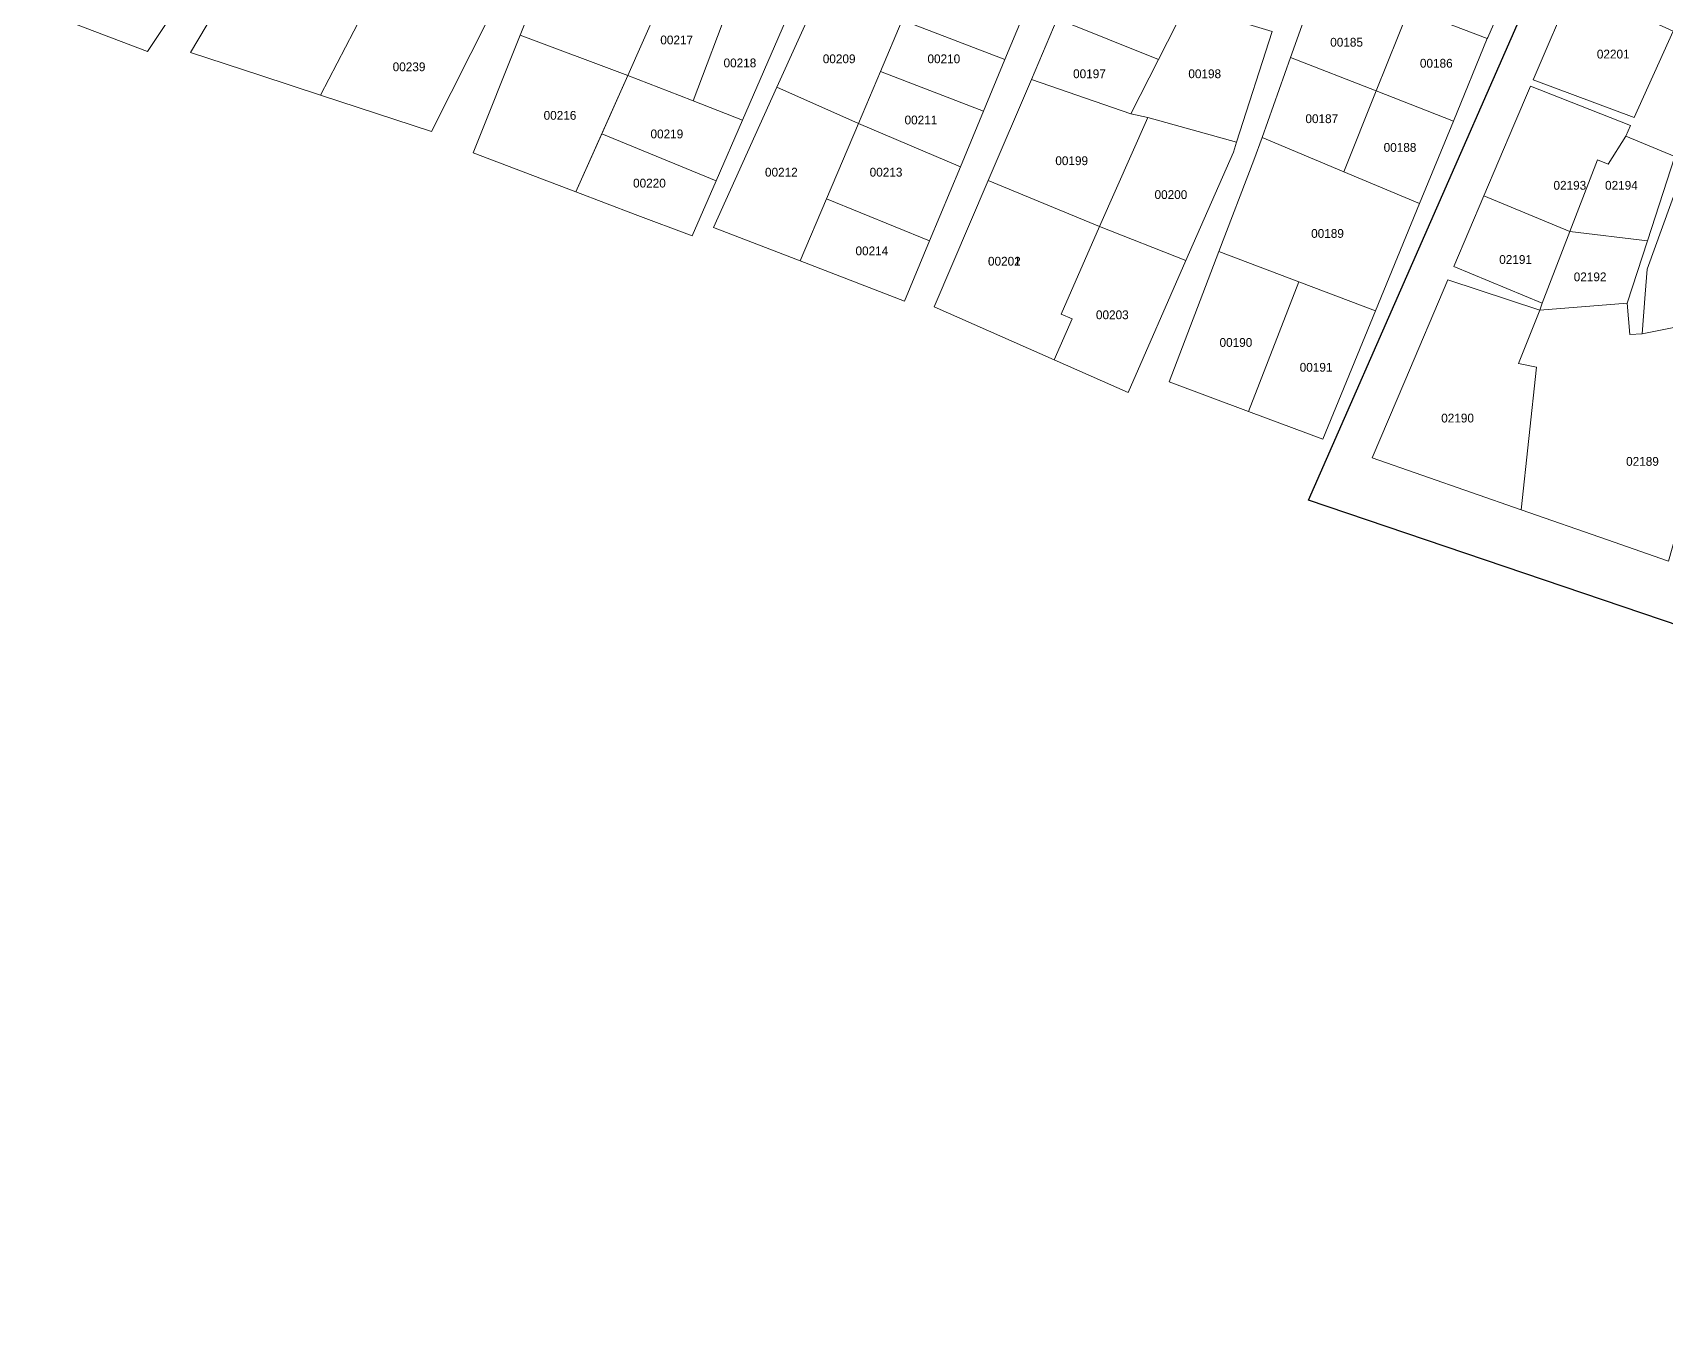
# Model space of a CAD drawing. Header units: metres. Extents: x 245225 to 248406, y 1633796 to 1637634.
# Drawn here: x 246521.9 to 246800.1, y 1634069.6 to 1634289.7 of the extents above; entities that cross this region are included whole.
import ezdxf
from ezdxf.enums import TextEntityAlignment as Align

# ---------------------------------------------------------------- set-up
doc = ezdxf.new("R2010")
doc.units = ezdxf.units.M
doc.header["$MEASUREMENT"] = 0
doc.layers.add('historique_numero_parcelle', color=7, linetype='Continuous')
doc.layers.add('limites_sections', color=7, linetype='Continuous')
doc.layers.add('LIMITES_PARCELLES', color=7, linetype='Continuous', lineweight=0, true_color=0xffffff)
doc.styles.add('Style-FANCY', font='FANCY.shx')

msp = doc.modelspace()

# ---------------------------------------------------------------- linework, layer by layer
at = {"layer": 'limites_parcelles', "flags": 128}
for points in [[(246555.839, 1634308.153), (246555.551, 1634307.598), (246541.475, 1634286.537), (246521.896, 1634293.945), (246533.448, 1634315.976), (246555.839, 1634308.153)], [(246582.295, 1634300.934), (246570.954, 1634279.067), (246560.774, 1634282.399), (246548.778, 1634286.325), (246562.846, 1634309.926), (246572.209, 1634305.597), (246582.295, 1634300.934)], [(246775.516, 1634301.957), (246769.811, 1634288.918), (246769.733, 1634288.729), (246756.402, 1634293.768), (246761.939, 1634307.569), (246760.219, 1634308.362), (246775.516, 1634301.957)], [(246640.95, 1634295.407), (246634.414, 1634278.112), (246632.125, 1634279.003), (246623.283, 1634282.449), (246630.875, 1634299.501), (246640.95, 1634295.407)], [(246709.559, 1634297.363), (246718.389, 1634294.313), (246713.727, 1634285.147), (246696.479, 1634292.096), (246700.123, 1634300.622), (246709.559, 1634297.363)], [(246670.035, 1634291.859), (246666.334, 1634283.127), (246662.582, 1634274.274), (246648.701, 1634280.427), (246656.267, 1634297.147), (246670.035, 1634291.859)], [(246719.866, 1634293.868), (246733.069, 1634289.896), (246727.016, 1634271.082), (246711.88, 1634275.263), (246709.022, 1634275.898), (246713.727, 1634285.147), (246718.389, 1634294.313), (246719.866, 1634293.868)], [(246638.331, 1634264.509), (246618.86, 1634272.516), (246623.283, 1634282.449), (246632.125, 1634279.003), (246634.414, 1634278.112), (246642.825, 1634274.834), (246638.331, 1634264.509)], [(246662.582, 1634274.274), (246657.129, 1634261.407), (246652.652, 1634250.844), (246637.89, 1634256.533), (246648.701, 1634280.427), (246662.582, 1634274.274)], [(246709.022, 1634275.898), (246711.88, 1634275.263), (246703.694, 1634256.691), (246684.702, 1634264.538), (246692.061, 1634281.758), (246709.022, 1634275.898)], [(246793.333, 1634272.091), (246790.307, 1634267.339), (246788.524, 1634268.074), (246783.83, 1634255.883), (246769.148, 1634261.938), (246774.271, 1634273.95), (246777.113, 1634280.613), (246794.148, 1634273.89), (246793.333, 1634272.091)], [(246727.016, 1634271.082), (246726.472, 1634269.392), (246718.375, 1634250.903), (246703.694, 1634256.691), (246711.88, 1634275.263), (246727.016, 1634271.082)], [(246638.331, 1634264.509), (246634.238, 1634255.104), (246624.572, 1634258.765), (246614.445, 1634262.601), (246618.86, 1634272.516), (246638.331, 1634264.509)], [(246745.28, 1634266.043), (246758.191, 1634260.623), (246750.679, 1634242.331), (246737.614, 1634247.287), (246724.02, 1634252.444), (246729.978, 1634267.987), (246731.368, 1634271.882), (246745.28, 1634266.043)], [(246797.042, 1634254.264), (246783.83, 1634255.883), (246788.524, 1634268.074), (246790.307, 1634267.339), (246793.333, 1634272.091), (246801.705, 1634268.613), (246797.042, 1634254.264)], [(246818.67, 1634243.844), (246818.194, 1634236.753), (246808.397, 1634237.87), (246808.828, 1634240.166), (246806.923, 1634240.563), (246796.128, 1634238.446), (246796.646, 1634245.181), (246796.974, 1634249.453), (246803.651, 1634267.804), (246822.384, 1634264.947), (246818.67, 1634243.844)], [(246703.694, 1634256.691), (246697.116, 1634241.767), (246699.021, 1634240.973), (246695.967, 1634233.993), (246675.513, 1634243.039), (246684.702, 1634264.538), (246703.694, 1634256.691)], [(246718.375, 1634250.903), (246708.533, 1634228.434), (246695.967, 1634233.993), (246699.021, 1634240.973), (246697.116, 1634241.767), (246703.694, 1634256.691), (246718.375, 1634250.903)], [(246797.042, 1634254.264), (246793.588, 1634243.632), (246778.665, 1634242.468), (246779.114, 1634243.633), (246783.83, 1634255.883), (246797.042, 1634254.264)], [(246778.136, 1634232.731), (246775.514, 1634208.477), (246750.126, 1634217.335), (246755.692, 1634230.387), (246763.036, 1634247.605), (246778.665, 1634242.468), (246775.067, 1634233.366), (246778.136, 1634232.731)], [(246793.588, 1634243.632), (246794.011, 1634238.34), (246796.128, 1634238.446), (246806.923, 1634240.563), (246808.828, 1634240.166), (246808.397, 1634237.87), (246802.478, 1634206.352), (246800.593, 1634199.726), (246800.461, 1634199.772), (246790.227, 1634203.343), (246775.514, 1634208.477), (246778.136, 1634232.731), (246775.067, 1634233.366), (246778.665, 1634242.468), (246793.588, 1634243.632)]]:
    msp.add_lwpolyline(points, close=True, dxfattribs=at)
at = {"layer": 'limites_parcelles'}
for points in [[(246694.716, 1634302.317), (246687.559, 1634285.128), (246670.035, 1634291.859), (246677.556, 1634309.604)], [(246630.875, 1634299.501), (246623.283, 1634282.449), (246604.936, 1634289.282), (246611.958, 1634306.871)], [(246599.922, 1634292.784), (246589.841, 1634272.884), (246570.954, 1634279.067), (246582.295, 1634300.934)], [(246756.402, 1634293.768), (246750.799, 1634279.8), (246736.224, 1634285.492), (246741.223, 1634299.504)], [(246801.432, 1634289.966), (246794.777, 1634275.279), (246777.566, 1634281.675), (246784.418, 1634297.742)], [(246642.825, 1634274.834), (246634.414, 1634278.112), (246640.95, 1634295.407), (246650.152, 1634291.669)], [(246769.733, 1634288.729), (246763.956, 1634274.662), (246750.799, 1634279.8), (246756.402, 1634293.768)], [(246687.559, 1634285.128), (246683.903, 1634276.344), (246666.334, 1634283.127), (246670.035, 1634291.859)], [(246713.727, 1634285.147), (246709.022, 1634275.898), (246692.061, 1634281.758), (246696.479, 1634292.096)], [(246623.283, 1634282.449), (246614.445, 1634262.601), (246596.932, 1634269.233), (246604.936, 1634289.282)], [(246750.799, 1634279.8), (246745.28, 1634266.043), (246731.368, 1634271.882), (246736.224, 1634285.492)], [(246683.903, 1634276.344), (246679.959, 1634266.872), (246662.582, 1634274.274), (246666.334, 1634283.127)], [(246763.956, 1634274.662), (246758.191, 1634260.623), (246745.28, 1634266.043), (246750.799, 1634279.8)], [(246679.959, 1634266.872), (246674.713, 1634254.27), (246657.129, 1634261.407), (246662.582, 1634274.274)], [(246674.713, 1634254.27), (246670.433, 1634243.992), (246652.652, 1634250.844), (246657.129, 1634261.407)], [(246783.83, 1634255.883), (246779.114, 1634243.633), (246764.016, 1634249.904), (246769.148, 1634261.938)], [(246737.614, 1634247.287), (246729.068, 1634225.218), (246715.522, 1634230.275), (246724.02, 1634252.444)], [(246750.679, 1634242.331), (246741.712, 1634220.497), (246729.068, 1634225.218), (246737.614, 1634247.287)]]:
    msp.add_3dface(points, dxfattribs=at)
at = {"layer": 'limites_sections'}
for p, q in [((246739.265, 1634210.098), (246813.093, 1634378.285)), ((247154.274, 1634069.595), (246739.265, 1634210.098))]:
    msp.add_line(p, q, dxfattribs=at)

# ---------------------------------------------------------------- texts
at = {"layer": 'historique_numero_parcelle', "style": 'Style-FANCY'}
for s, p in [('00217', (246631.626669, 1634288.474249)), ('00185', (246745.767644, 1634288.088803)), ('00209', (246659.309272, 1634285.264418)), ('00210', (246677.145044, 1634285.264418)), ('02201', (246791.197398, 1634286.070059)), ('00239', (246586.027011, 1634283.903728)), ('00218', (246642.402447, 1634284.566628)), ('00197', (246701.954549, 1634282.719148)), ('00198', (246721.59513, 1634282.719148)), ('00186', (246761.048812, 1634284.506818)), ('00216', (246611.747215, 1634275.634924)), ('00211', (246673.243469, 1634274.844096)), ('00187', (246741.540937, 1634275.063401)), ('00219', (246629.954565, 1634272.471612)), ('00188', (246754.871319, 1634270.178875)), ('00212', (246649.46244, 1634265.958911)), ('00213', (246667.298211, 1634265.958911)), ('00199', (246698.928837, 1634267.912721)), ('00220', (246626.981936, 1634264.098139)), ('02193', (246783.807456, 1634263.721287)), ('02194', (246792.59048, 1634263.721287)), ('00200', (246715.835663, 1634262.144328)), ('00189', (246742.516331, 1634255.525297)), ('00214', (246664.882951, 1634252.561354)), ('00201', (246687.456349, 1634250.793621)), ('00202', (246687.456349, 1634250.793621)), ('02191', (246774.562673, 1634251.091255)), ('02192', (246787.255255, 1634248.13142)), ('00203', (246705.849488, 1634241.675839)), ('00190', (246726.910031, 1634236.964099)), ('00191', (246740.565544, 1634232.730843)), ('02190', (246764.67776, 1634224.090626)), ('02189', (246796.183247, 1634216.708311))]:
    msp.add_text(s, height=1.499994, dxfattribs=at).set_placement(p, align=Align.MIDDLE_CENTER)

doc.saveas('drawing.dxf')
